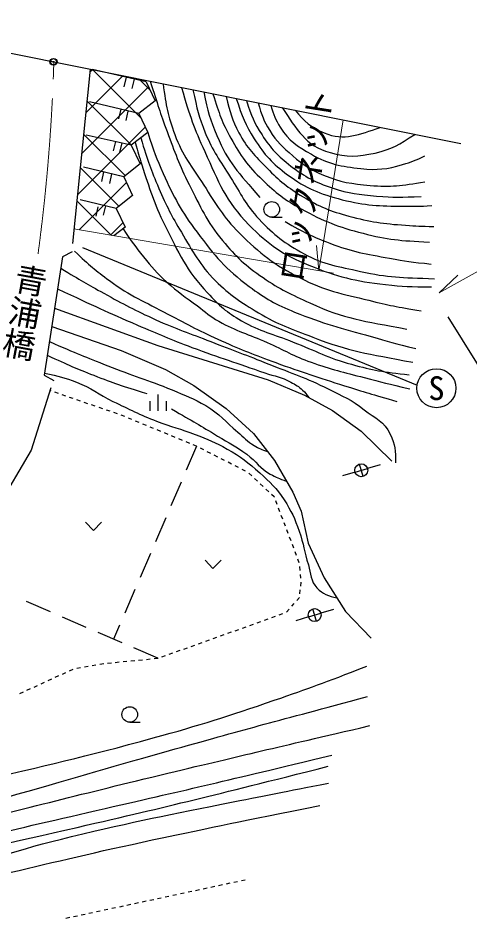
# Model space of a CAD drawing. Units: millimetres, scale not verified. Extents: x 40000 to 680000, y 20000 to 522488.
# Drawn here: x 500350 to 535101, y 259910 to 329259 of the extents above; entities that cross this region are included whole.
import ezdxf
from ezdxf.enums import TextEntityAlignment as Align

# ---------------------------------------------------------------- set-up
doc = ezdxf.new("R2010")
doc.units = ezdxf.units.MM
doc.header["$LTSCALE"] = 1000
doc.header["$PDMODE"] = 32
doc.header["$PDSIZE"] = 500
doc.linetypes.add('CHAIN', pattern=[18.5, 12, -1.5, 3.5, -1.5])
for name, color, linetype, lineweight in [('M-BGD', 7, 'Continuous', 25), ('M-BMK', 2, 'CHAIN', 13), ('M-BMK-SRVR', 3, 'Continuous', 25), ('M-STR-HTXT', 7, 'Continuous', 13), ('M-STR-STRC', 7, 'Continuous', 25)]:
    doc.layers.add(name, color=color, linetype=linetype, lineweight=lineweight)
doc.layers.add('M-OTRS', color=6, linetype='Continuous')
doc.styles.add('@ＭＳ ゴシック', font='')
doc.styles.add('ＭＳ ゴシック', font='')
doc.styles.get('@ＭＳ ゴシック').set_extended_font_data('@MS Gothic')
doc.styles.get('ＭＳ ゴシック').set_extended_font_data('MS Gothic')

# ---------------------------------------------------------------- blocks, each defined once
blk = doc.blocks.new('plus')
at = {"color": 0, "linetype": 'Continuous', "lineweight": -2}
for p, q in [((-1.25, 0), (1.25, 0)), ((0, -1.25), (0, 1.25))]:
    blk.add_line(p, q, dxfattribs=at)

msp = doc.modelspace()

# ---------------------------------------------------------------- hatches: boundary and pattern name
at = {"layer": 'M-BGD'}
h = msp.add_hatch(dxfattribs=at)
h.set_pattern_fill('USER', color=256, style=0, pattern_type=2)
h.set_pattern_definition([(45, (506071, 325298), (-1414.2, 1414.2), []), (135, (506071, 325298), (-1414.2, -1414.2), [])])
h.paths.add_polyline_path([(506071, 325298), (510214, 324335), (510898, 322887), (509636, 321903), (510319, 320455), (509057, 319471), (509740, 318023), (508478, 317039), (509161, 315591), (507899, 314607), (508582, 313159), (507729, 312494), (504648, 313020), (505902, 325332)])

# ---------------------------------------------------------------- linework, layer by layer
for p, q in [((505902, 325332), (504535, 311904)), ((510214, 324335), (506071, 325298)), ((508668, 324703), (508494, 323974)), ((509286, 324556), (509113, 323826)), ((510214, 324335), (510898, 322887)), ((509636, 321903), (505850, 322800)), ((510898, 322887), (509636, 321903)), ((508250, 322233), (508077, 321503)), ((508804, 322101), (508631, 321371)), ((509636, 321903), (510319, 320455)), ((510319, 320455), (509057, 319471)), ((509057, 319471), (505587, 320247)), ((507833, 319762), (507660, 319033)), ((508323, 319646), (508149, 318916)), ((509057, 319471), (509740, 318023)), ((508478, 317039), (505384, 317775)), ((509740, 318023), (508478, 317039)), ((508478, 317039), (506354, 317544)), ((506931, 317407), (506757, 316677)), ((507550, 317260), (507376, 316530)), ((508478, 317039), (509161, 315591)), ((509161, 315591), (507899, 314607)), ((507899, 314607), (505129, 315266)), ((506499, 314735), (506325, 314005)), ((507068, 314805), (506894, 314075)), ((507899, 314607), (508582, 313159)), ((519858, 313926), (520658, 313926)), ((508582, 313159), (507729, 312494)), ((503767, 310876), (502359, 301781)), ((504500, 311271), (503767, 310876)), ((503155, 306922), (511089, 304050)), ((502939, 305526), (508270, 303678)), ((511089, 304050), (519593, 301403)), ((508270, 303678), (511687, 302214)), ((502359, 301781), (503092, 301358)), ((511687, 302214), (513864, 300975)), ((513864, 300975), (516342, 299191)), ((519593, 301403), (522381, 300221)), ((502880, 300802), (501360, 295987)), ((502890, 300550), (502810, 300578)), ((503458, 300355), (503174, 300453)), ((504025, 300160), (503741, 300257)), ((504592, 299964), (504309, 300062)), ((505160, 299769), (504876, 299867)), ((505727, 299574), (505443, 299671)), ((510512, 299024), (510512, 299774)), ((511137, 299024), (511137, 300274)), ((511762, 299024), (511762, 299774)), ((522381, 300221), (524521, 299038)), ((506294, 299378), (506011, 299476)), ((506862, 299183), (506578, 299281)), ((507429, 298988), (507145, 299085)), ((516342, 299191), (518445, 297276)), ((524521, 299038), (526746, 297461)), ((507996, 298792), (507713, 298890)), ((508557, 298579), (508279, 298693)), ((509111, 298350), (508834, 298465)), ((509666, 298121), (509389, 298236)), ((510221, 297892), (509943, 298007)), ((510775, 297663), (510498, 297778)), ((511330, 297434), (511052, 297549)), ((511884, 297205), (511607, 297320)), ((512439, 296976), (512162, 297091)), ((512994, 296747), (512716, 296862)), ((518445, 297276), (520060, 295211)), ((526746, 297461), (529083, 295152)), ((513548, 296519), (513271, 296633)), ((514076, 296301), (513287, 294463)), ((514076, 296301), (513826, 296404)), ((514102, 296287), (514076, 296301)), ((514636, 296015), (514369, 296151)), ((501360, 295987), (495798, 286581)), ((515171, 295742), (514903, 295878)), ((515705, 295469), (515438, 295605)), ((516239, 295196), (515972, 295332)), ((516774, 294923), (516506, 295060)), ((517308, 294650), (517041, 294787)), ((520060, 295211), (521468, 292771)), ((528187, 294876), (527229, 294591)), ((517842, 294377), (517575, 294514)), ((518324, 294029), (518105, 294235)), ((526265, 294305), (525306, 294020)), ((512892, 293544), (512103, 291706)), ((518760, 293618), (518542, 293823)), ((519197, 293206), (518978, 293412)), ((519633, 292794), (519415, 293000)), ((521468, 292771), (522125, 291306)), ((520058, 292394), (519852, 292589)), ((520064, 292379), (520058, 292394)), ((520276, 291818), (520170, 292098)), ((520489, 291257), (520383, 291537)), ((522125, 291306), (522650, 288828)), ((511708, 290788), (510919, 288950)), ((520702, 290696), (520595, 290976)), ((505549, 290450), (506143, 289812)), ((506770, 290444), (506143, 289812)), ((520914, 290134), (520808, 290415)), ((521127, 289573), (521021, 289854)), ((521340, 289012), (521233, 289293)), ((521552, 288451), (521446, 288732)), ((522650, 288828), (523889, 286181)), ((510524, 288031), (509735, 286193)), ((521765, 287890), (521659, 288171)), ((514736, 287535), (515330, 286897)), ((515958, 287529), (515330, 286897)), ((521978, 287329), (521872, 287610)), ((522043, 286735), (522019, 287034)), ((522090, 286137), (522066, 286436)), ((522085, 285539), (522113, 285833)), ((522113, 285833), (522113, 285838)), ((523889, 286181), (525541, 283572)), ((509341, 285275), (508551, 283437)), ((522029, 284942), (522057, 285241)), ((502839, 283545), (501003, 284337)), ((521795, 284422), (521996, 284645)), ((520991, 283531), (521192, 283754)), ((521393, 283977), (521594, 284200)), ((524603, 283728), (523645, 283443)), ((505594, 282357), (503757, 283149)), ((519309, 282907), (519591, 283008)), ((519874, 283109), (520157, 283210)), ((520439, 283310), (520722, 283411)), ((522681, 283157), (521722, 282872)), ((525541, 283572), (527494, 281525)), ((508157, 282518), (507698, 281450)), ((517613, 282303), (517896, 282403)), ((518179, 282504), (518461, 282605)), ((518744, 282706), (519026, 282806)), ((508349, 281169), (506512, 281961)), ((515353, 281496), (515635, 281597)), ((515918, 281698), (516201, 281799)), ((516483, 281900), (516766, 282000)), ((517048, 282101), (517331, 282202)), ((513657, 280892), (513940, 280993)), ((514223, 281093), (514505, 281194)), ((514788, 281295), (515070, 281396)), ((511104, 279981), (509267, 280773)), ((511397, 280086), (511679, 280186)), ((511962, 280287), (512245, 280388)), ((512527, 280489), (512810, 280590)), ((513092, 280690), (513375, 280791)), ((506639, 279521), (506935, 279572)), ((507233, 279605), (507532, 279634)), ((507830, 279663), (508129, 279692)), ((508428, 279721), (508726, 279750)), ((509025, 279779), (509323, 279808)), ((509622, 279837), (509921, 279866)), ((510219, 279895), (510518, 279924)), ((510816, 279953), (511104, 279981)), ((511104, 279981), (511114, 279985)), ((503760, 278764), (504033, 278889)), ((504306, 279014), (504578, 279139)), ((504865, 279218), (505161, 279269)), ((505457, 279319), (505752, 279370)), ((506048, 279420), (506344, 279471)), ((502124, 278014), (502397, 278139)), ((502669, 278264), (502942, 278389)), ((503215, 278514), (503487, 278639)), ((501033, 277514), (501306, 277639)), ((501579, 277764), (501851, 277889)), ((500488, 277264), (500761, 277389)), ((508942, 275051), (509742, 275051)), ((517821, 262906), (517528, 262843)), ((514301, 262152), (514008, 262089)), ((514888, 262277), (514594, 262215)), ((515474, 262403), (515181, 262340)), ((516061, 262529), (515768, 262466)), ((516648, 262655), (516354, 262592)), ((517234, 262781), (516941, 262718)), ((511368, 261523), (511074, 261460)), ((511954, 261648), (511661, 261586)), ((512541, 261774), (512248, 261711)), ((513128, 261900), (512834, 261837)), ((513714, 262026), (513421, 261963)), ((507848, 260768), (507554, 260705)), ((508434, 260894), (508141, 260831)), ((509021, 261019), (508728, 260957)), ((509608, 261145), (509314, 261082)), ((510194, 261271), (509901, 261208)), ((510781, 261397), (510488, 261334)), ((504914, 260139), (504621, 260076)), ((505501, 260265), (505208, 260202)), ((506088, 260391), (505794, 260328)), ((506674, 260516), (506381, 260453)), ((507261, 260642), (506968, 260579)), ((504328, 260013), (504034, 259950))]:
    msp.add_line(p, q, dxfattribs=at)
for centre, radius in [((519858, 314526), 600), ((526744, 294447), 500), ((523160, 283299), 500), ((508942, 275651), 600)]:
    msp.add_circle(centre, radius, dxfattribs=at)
for points, knots in [([(510521, 324401), (511096, 322538), (511259, 322020), (511815, 320523), (512414, 318907), (512728, 317987), (513504, 316449), (514389, 314696), (514829, 313647), (516076, 312131), (517124, 310856), (517836, 310217), (519192, 309277), (520509, 308366), (521341, 307991), (522797, 307325), (525539, 306070), (526804, 305976), (530250, 305316)], [0, 0, 0, 0, 1, 1, 1, 2, 2, 2, 3, 3, 3, 4, 4, 4, 5, 5, 5, 6, 6, 6, 6]), ([(511505, 324203), (511744, 322423), (511854, 321757), (512406, 320288), (513021, 318651), (513683, 317872), (514631, 316402), (515601, 314894), (516093, 313980), (517362, 312713), (518970, 311107), (520019, 310296), (522037, 309249), (523966, 308248), (525221, 308055), (527331, 307531), (528888, 307144), (529450, 307030), (531358, 306715)], [0, 0, 0, 0, 1, 1, 1, 2, 2, 2, 3, 3, 3, 4, 4, 4, 5, 5, 5, 6, 6, 6, 6]), ([(512917, 323918), (513600, 321601), (513859, 320846), (514710, 318978), (515777, 316638), (516297, 315163), (518108, 313337), (519635, 311798), (520699, 311045), (522708, 310230), (524908, 309338), (526243, 309007), (528603, 308747), (529975, 308596), (530510, 308553), (532132, 308578)], [0, 0, 0, 0, 1, 1, 1, 2, 2, 2, 3, 3, 3, 4, 4, 4, 5, 5, 5, 5]), ([(513802, 323740), (514116, 322209), (514243, 321677), (514745, 320430), (515320, 319000), (515868, 318300), (516688, 316995), (517496, 315708), (517843, 314890), (518884, 313784), (520056, 312540), (520847, 311928), (522348, 311109), (523905, 310259), (524953, 310143), (526685, 309757), (528864, 309272), (529754, 309283), (532373, 309194)], [0, 0, 0, 0, 1, 1, 1, 2, 2, 2, 3, 3, 3, 4, 4, 4, 5, 5, 5, 6, 6, 6, 6]), ([(514646, 323570), (514939, 322039), (515123, 321473), (515646, 320205), (516508, 318115), (517274, 317403), (518941, 315446)], [0, 0, 0, 0, 1, 1, 1, 2, 2, 2, 2]), ([(515334, 323431), (515826, 321842), (516018, 321270), (516716, 320008), (517476, 318633), (518004, 317885), (519138, 316798), (520187, 315791), (520851, 315277), (522123, 314573), (523872, 313604), (524947, 313191), (526882, 312686), (528825, 312179), (529653, 312136), (531979, 312010)], [0, 0, 0, 0, 1, 1, 1, 2, 2, 2, 3, 3, 3, 4, 4, 4, 5, 5, 5, 5]), ([(516362, 323224), (516660, 321951), (516802, 321455), (517335, 320430), (517965, 319222), (518550, 318671), (519504, 317699), (520468, 316715), (521084, 316215), (522263, 315502), (523542, 314730), (524341, 314397), (525784, 314010), (527451, 313562), (528426, 313429), (530148, 313306), (530994, 313245), (531298, 313221), (532317, 313221)], [0, 0, 0, 0, 1, 1, 1, 2, 2, 2, 3, 3, 3, 4, 4, 4, 5, 5, 5, 6, 6, 6, 6]), ([(517126, 323070), (517596, 321633), (517798, 321074), (518518, 319951), (519312, 318713), (519895, 318062), (521081, 317192), (522533, 316125), (523530, 315719), (525277, 315277), (527068, 314823), (528132, 314786), (529979, 314770), (530838, 314762), (531150, 314756), (532176, 314826)], [0, 0, 0, 0, 1, 1, 1, 2, 2, 2, 3, 3, 3, 4, 4, 4, 5, 5, 5, 5]), ([(517911, 322912), (518319, 321689), (518496, 321217), (519110, 320261), (519799, 319187), (520325, 318649), (521334, 317868), (522446, 317006), (523183, 316635), (524514, 316179), (525795, 315741), (526576, 315685), (527924, 315558), (529260, 315433), (529772, 315456), (531359, 315530)], [0, 0, 0, 0, 1, 1, 1, 2, 2, 2, 3, 3, 3, 4, 4, 4, 5, 5, 5, 5]), ([(518809, 322731), (519099, 321754), (519230, 321369), (519701, 320599), (520237, 319723), (520698, 319329), (521475, 318656), (522301, 317941), (522835, 317591), (523840, 317164), (525157, 316604), (525992, 316507), (527417, 316375), (529063, 316223), (529767, 316361), (531641, 316657)], [0, 0, 0, 0, 1, 1, 1, 2, 2, 2, 3, 3, 3, 4, 4, 4, 5, 5, 5, 5]), ([(519790, 322534), (519999, 321776), (520146, 321464), (520518, 320853), (521162, 319794), (521834, 319381), (522911, 318769), (524255, 318005), (525176, 317837), (526713, 317671), (527965, 317535), (528716, 317621), (529923, 317980), (530614, 318186), (530900, 318286), (531641, 318656)], [0, 0, 0, 0, 1, 1, 1, 2, 2, 2, 3, 3, 3, 4, 4, 4, 5, 5, 5, 5]), ([(520653, 322360), (521787, 320694), (522443, 319432), (524347, 318895), (525650, 318528), (526491, 318570), (527811, 318867), (529095, 319157), (529650, 319512), (530858, 320303)], [0, 0, 0, 0, 1, 1, 1, 2, 2, 2, 3, 3, 3, 3]), ([(521654, 322158), (522369, 321288), (522875, 320846), (523897, 320416), (525453, 319761), (526573, 320298), (528200, 320839)], [0, 0, 0, 0, 1, 1, 1, 2, 2, 2, 2]), ([(510319, 320455), (510798, 318959), (510981, 318498), (511516, 317289), (512340, 315425), (512899, 314400), (514119, 312768), (515469, 310960), (516304, 309942), (518118, 308600), (519377, 307668), (520159, 307218), (521610, 306629), (523846, 305720), (525174, 305405), (527495, 304742), (528832, 304360), (529273, 304235), (530931, 303813)], [0, 0, 0, 0, 1, 1, 1, 2, 2, 2, 3, 3, 3, 4, 4, 4, 5, 5, 5, 6, 6, 6, 6]), ([(509358, 319706), (509584, 318870), (509662, 318640), (509875, 317963), (510457, 316108), (510783, 315054), (511639, 313307), (512698, 311147), (513287, 309860), (514922, 308094), (515819, 307125), (516394, 306611), (517540, 305954), (518996, 305121), (519953, 304941), (521511, 304321), (523251, 303628), (524183, 303101), (525988, 302603), (527692, 302133), (528368, 302042), (530438, 301787)], [0, 0, 0, 0, 1, 1, 1, 2, 2, 2, 3, 3, 3, 4, 4, 4, 5, 5, 5, 6, 6, 6, 7, 7, 7, 7]), ([(509782, 320037), (510363, 318188), (510532, 317625), (511181, 316147), (511777, 314789), (512137, 314033), (512908, 312768), (513836, 311244), (514273, 310291), (515536, 309032), (516676, 307896), (517464, 307405), (518840, 306572), (520368, 305648), (521343, 305338), (523008, 304695), (525900, 303578), (527105, 303452), (530705, 302761)], [0, 0, 0, 0, 1, 1, 1, 2, 2, 2, 3, 3, 3, 4, 4, 4, 5, 5, 5, 6, 6, 6, 6]), ([(520884, 313587), (522406, 312725), (522927, 312460), (524319, 311926), (526045, 311264), (527090, 311098), (528909, 310771), (530156, 310547), (530599, 310481), (532120, 310321)], [0, 0, 0, 0, 1, 1, 1, 2, 2, 2, 3, 3, 3, 3]), ([(508433, 313043), (509129, 311996), (509337, 311681), (509999, 310872), (510647, 310080), (511014, 309631), (511774, 308946), (512647, 308159), (513206, 307800), (514148, 307099), (514780, 306628), (515092, 306297), (515781, 305916), (517169, 305149), (518049, 304926), (519498, 304283), (520821, 303696), (521516, 303253), (522878, 302762), (524443, 302197), (525361, 302005), (526970, 301579), (528335, 301218), (528786, 301110), (530481, 300716)], [0, 0, 0, 0, 1, 1, 1, 2, 2, 2, 3, 3, 3, 4, 4, 4, 5, 5, 5, 6, 6, 6, 7, 7, 7, 8, 8, 8, 8]), ([(504702, 311316), (505878, 310198), (506283, 309862), (507387, 309044), (509010, 307842), (510091, 307421), (511874, 306472), (513466, 305625), (514358, 305145), (516004, 304407), (517605, 303690), (518525, 303339), (520172, 302736), (522214, 301988), (523372, 301603), (525447, 300953), (527017, 300461), (527532, 300307), (529483, 299751)], [0, 0, 0, 0, 1, 1, 1, 2, 2, 2, 3, 3, 3, 4, 4, 4, 5, 5, 5, 6, 6, 6, 6]), ([(503632, 310000), (505207, 309046), (505639, 308791), (506955, 308068), (508484, 307228), (509348, 306765), (510935, 306040), (512558, 305300), (513518, 305004), (515178, 304351), (516913, 303668), (517897, 303318), (519627, 302624), (521427, 301901), (522472, 301574), (524208, 300709), (525323, 300153), (525986, 299879), (526968, 299113), (527818, 298449), (528516, 298193), (528977, 297217), (529349, 296429), (529384, 295932), (529371, 295020)], [0, 0, 0, 0, 1, 1, 1, 2, 2, 2, 3, 3, 3, 4, 4, 4, 5, 5, 5, 6, 6, 6, 7, 7, 7, 8, 8, 8, 8]), ([(503387, 308417), (506330, 307036), (507104, 306657), (509530, 305626), (511160, 304933), (512065, 304522), (513726, 303908), (515898, 303105), (517137, 302717), (519320, 301946), (520105, 301669), (520604, 301643), (521329, 301233), (521701, 301022), (521924, 300911), (522230, 300613), (522445, 300405), (522525, 300311), (522726, 300030)], [0, 0, 0, 0, 1, 1, 1, 2, 2, 2, 3, 3, 3, 4, 4, 4, 5, 5, 5, 6, 6, 6, 6]), ([(502757, 304349), (504912, 303429), (505480, 303189), (507244, 302491), (509167, 301730), (510293, 301429), (512201, 300632), (513231, 300202), (513823, 299978), (514791, 299421), (515868, 298801), (516283, 298184), (517241, 297394), (517735, 296986), (517953, 296671), (518508, 296352), (518890, 296132), (519056, 296056), (519535, 295883)], [0, 0, 0, 0, 1, 1, 1, 2, 2, 2, 3, 3, 3, 4, 4, 4, 5, 5, 5, 6, 6, 6, 6]), ([(502595, 303301), (504281, 302526), (504756, 302313), (506174, 301758), (507745, 301144), (508297, 300974), (510257, 300350)], [0, 0, 0, 0, 1, 1, 1, 2, 2, 2, 2]), ([(502382, 301927), (503525, 301680), (503903, 301580), (504835, 301227), (505996, 300786), (506536, 300296), (507651, 299750), (508944, 299116), (509668, 298754), (511005, 298223), (512143, 297771), (512834, 297663), (513971, 297209), (514953, 296817), (515515, 296609), (516431, 296083), (517486, 295476), (518040, 295056), (518946, 294243), (519754, 293518), (520206, 293083), (520805, 292178), (521384, 291303), (521612, 290743), (521969, 289756), (522324, 288773), (522356, 288170), (522673, 287175), (522898, 286467), (522817, 285928), (523330, 285391), (523796, 284904), (524210, 284786), (524875, 284625)], [0, 0, 0, 0, 1, 1, 1, 2, 2, 2, 3, 3, 3, 4, 4, 4, 5, 5, 5, 6, 6, 6, 7, 7, 7, 8, 8, 8, 9, 9, 9, 10, 10, 10, 11, 11, 11, 11]), ([(512144, 299168), (513868, 298176), (514321, 297923), (515692, 297084), (516577, 296542), (517119, 296303), (517945, 295676), (518679, 295119), (518939, 294596), (519747, 294155), (520208, 293904), (520408, 293808), (520978, 293619)], [0, 0, 0, 0, 1, 1, 1, 2, 2, 2, 3, 3, 3, 4, 4, 4, 4]), ([(463900, 265006), (465365, 264918), (465810, 264946), (467034, 264950), (471953, 264968), (474690, 265597), (479547, 266380), (486479, 267499), (490234, 268795), (497062, 270435), (502419, 271722), (505437, 272380), (510748, 273843), (514414, 274853), (516446, 275503), (520041, 276743), (522844, 277710), (523766, 278051), (527165, 279362)], [0, 0, 0, 0, 1, 1, 1, 2, 2, 2, 3, 3, 3, 4, 4, 4, 5, 5, 5, 6, 6, 6, 6]), ([(356677, 268579), (360229, 267971), (361247, 267838), (364194, 267506), (368704, 266998), (371265, 267130), (375796, 266858), (380066, 266602), (382454, 266414), (386722, 266126), (393047, 265699), (396586, 265404), (402914, 265028), (413084, 264423), (418789, 264239), (428962, 263704), (436267, 263320), (440351, 262956), (447661, 262690), (451200, 262562), (453187, 262511), (456728, 262578), (459824, 262636), (461555, 262783), (464641, 263028), (468720, 263352), (471000, 263602), (475061, 264098), (479960, 264698), (482733, 264915), (487564, 265929), (492607, 266988), (495307, 268095), (500264, 269505), (505019, 270858), (507670, 271660), (512429, 272997), (518191, 274615), (520028, 275100), (527213, 277024)], [0, 0, 0, 0, 1, 1, 1, 2, 2, 2, 3, 3, 3, 4, 4, 4, 5, 5, 5, 6, 6, 6, 7, 7, 7, 8, 8, 8, 9, 9, 9, 10, 10, 10, 11, 11, 11, 12, 12, 12, 13, 13, 13, 13]), ([(357629, 267795), (362704, 267259), (364049, 267116), (368174, 266810), (372204, 266511), (374477, 266572), (378503, 266234), (382782, 265875), (385154, 265421), (389429, 265023), (394162, 264583), (396824, 264453), (401566, 264122), (406426, 263783), (409148, 263584), (414013, 263334), (422742, 262885), (427635, 262668), (436372, 262405), (442585, 262217), (446067, 262143), (452283, 262067), (457892, 261998), (461046, 261716), (466644, 262067), (471309, 262359), (473918, 262700), (478528, 263475), (484874, 264541), (488362, 265506), (494636, 266938), (501390, 268481), (505131, 269523), (511870, 271134), (517936, 272585), (519850, 273033), (527414, 274795)], [0, 0, 0, 0, 1, 1, 1, 2, 2, 2, 3, 3, 3, 4, 4, 4, 5, 5, 5, 6, 6, 6, 7, 7, 7, 8, 8, 8, 9, 9, 9, 10, 10, 10, 11, 11, 11, 12, 12, 12, 12]), ([(358702, 266911), (363873, 266276), (365316, 266067), (369578, 265830), (372882, 265647), (374741, 265759), (378045, 265605), (379902, 265518), (380960, 265600), (382795, 265305), (384528, 265026), (385455, 264652), (387169, 264272), (388944, 263878), (389929, 263590), (391731, 263352), (395686, 262829), (397938, 262865), (401925, 262714), (405898, 262563), (408127, 262603), (412100, 262470), (417469, 262290), (420474, 262106), (425842, 261925), (439142, 261478), (446595, 260565), (459898, 260940), (465153, 261088), (468111, 261154), (473330, 261785), (479141, 262487), (482367, 263125), (488114, 264234), (495547, 265669), (499658, 266731), (507038, 268416), (513862, 269975), (516022, 270489), (524483, 272514)], [0, 0, 0, 0, 1, 1, 1, 2, 2, 2, 3, 3, 3, 4, 4, 4, 5, 5, 5, 6, 6, 6, 7, 7, 7, 8, 8, 8, 9, 9, 9, 10, 10, 10, 11, 11, 11, 12, 12, 12, 13, 13, 13, 13]), ([(359228, 266478), (361924, 266079), (362688, 266006), (364914, 265781), (369428, 265326), (371987, 265518), (376516, 265275), (378036, 265193), (378895, 265205), (380403, 264993), (382745, 264664), (383955, 263985), (386260, 263454), (388312, 262981), (389452, 262653), (391535, 262346), (394377, 261927), (396007, 262061), (398876, 261914), (406612, 261517), (410948, 261311), (418691, 261079), (426630, 260840), (431083, 261022), (439023, 260825), (446130, 260649), (450106, 260342), (457214, 260206), (461349, 260126), (463674, 259934), (467802, 260178), (471721, 260409), (473894, 260832), (477771, 261445), (483188, 262301), (486200, 262923), (491570, 264036), (496786, 265116), (499696, 265779), (504889, 266964), (512460, 268693), (514872, 269323), (524207, 271667)], [0, 0, 0, 0, 1, 1, 1, 2, 2, 2, 3, 3, 3, 4, 4, 4, 5, 5, 5, 6, 6, 6, 7, 7, 7, 8, 8, 8, 9, 9, 9, 10, 10, 10, 11, 11, 11, 12, 12, 12, 13, 13, 13, 14, 14, 14, 14]), ([(360193, 265683), (363677, 265329), (364571, 265245), (367379, 264991), (371511, 264617), (373862, 264745), (377967, 264146), (382452, 263491), (384854, 262482), (389344, 261865), (393753, 261259), (396253, 261160), (400693, 260851), (406833, 260424), (410284, 260367), (416434, 260119), (424583, 259790), (429152, 259712), (437301, 259387), (441278, 259228), (443500, 258927), (447481, 258908), (452976, 258881), (456056, 258999), (461547, 259246), (466915, 259488), (469935, 259532), (475275, 260133), (479703, 260632), (482120, 261351), (486511, 262118), (489281, 262603), (490862, 262728), (493607, 263343), (497891, 264304), (500195, 265226), (504463, 266258), (509285, 267423), (512018, 267940), (516881, 268919), (519749, 269496), (520665, 269680), (524231, 270355)], [0, 0, 0, 0, 1, 1, 1, 2, 2, 2, 3, 3, 3, 4, 4, 4, 5, 5, 5, 6, 6, 6, 7, 7, 7, 8, 8, 8, 9, 9, 9, 10, 10, 10, 11, 11, 11, 12, 12, 12, 13, 13, 13, 14, 14, 14, 14]), ([(361903, 264275), (366168, 263913), (367247, 263818), (370675, 263552), (373226, 263354), (374670, 263393), (377208, 263064), (379949, 262709), (381434, 262210), (384145, 261675), (386619, 261186), (387986, 260805), (390481, 260436), (394733, 259807), (397150, 259720), (401435, 259394), (407211, 258954), (410468, 259055), (416248, 258662), (422501, 258236), (425979, 257594), (432242, 257366), (440794, 257056), (445596, 257257), (454151, 257458), (460886, 257616), (464684, 257439), (471385, 258134), (478308, 258851), (482133, 259722), (488957, 261090), (497481, 262800), (502165, 264183), (510669, 265990), (515695, 267059), (517300, 267398), (523552, 268651)], [0, 0, 0, 0, 1, 1, 1, 2, 2, 2, 3, 3, 3, 4, 4, 4, 5, 5, 5, 6, 6, 6, 7, 7, 7, 8, 8, 8, 9, 9, 9, 10, 10, 10, 11, 11, 11, 12, 12, 12, 12])]:
    msp.add_open_spline(points, degree=3, knots=knots, dxfattribs=at)
at = {"layer": 'M-BMK'}
msp.add_arc((360628, 330160), 142540, 352.31957, 358.2857, dxfattribs=at)
at = {"layer": 'M-BMK-SRVR'}
for p, q in [((474204, 331719), (534387, 319592)), ((533395, 306269), (559795, 263613))]:
    msp.add_line(p, q, dxfattribs=at)
at = {"layer": 'M-OTRS'}
for p in [(503048, 325885), (503103, 325896)]:
    msp.add_point(p, dxfattribs=at)
at = {"layer": 'M-STR-HTXT'}
for p, q in [((532745, 308107), (564049, 325629)), ((523490, 309805), (525355, 321412)), ((504648, 313020), (524598, 309616)), ((523490, 309805), (523297, 311760)), ((532745, 308107), (534158, 309471))]:
    msp.add_line(p, q, dxfattribs=at)
at = {"layer": 'M-STR-STRC'}
msp.add_line((505320, 311606), (531042, 301004), dxfattribs=at)
msp.add_circle((532523, 300766), 1500, dxfattribs=at)

# ---------------------------------------------------------------- block references
at = {"layer": 'M-BGD', "xscale": 400, "yscale": 400, "rotation": 16.5}
for p in [(526744, 294447), (523160, 283299)]:
    msp.add_blockref('plus', p, dxfattribs=at)

# ---------------------------------------------------------------- texts
at = {"layer": 'M-BGD', "style": '@ＭＳ ゴシック'}
msp.add_text('青浦橋', height=1833, rotation=259.556, dxfattribs=at).set_placement((500860, 306598), align=Align.MIDDLE_CENTER)
at = {"layer": 'M-STR-HTXT', "style": 'ＭＳ ゴシック'}
msp.add_text('ロックネット', height=1833, rotation=80.872, dxfattribs=at).set_placement((522772, 308749), align=Align.BOTTOM_LEFT)
at = {"layer": 'M-STR-STRC', "style": 'ＭＳ ゴシック'}
msp.add_text('S', height=1833, dxfattribs=at).set_placement((532523, 300766), align=Align.MIDDLE_CENTER)

doc.saveas('drawing.dxf')
